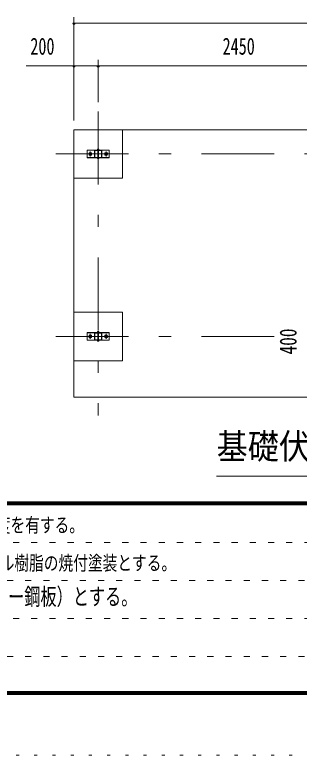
# Model space of a CAD drawing. Units: millimetres, scale not verified. Extents: x -22474 to 22484, y -10500 to 10500.
# Drawn here: x -3951 to -1609, y -10500 to -4411 of the extents above; entities that cross this region are included whole.
import ezdxf
from ezdxf.enums import TextEntityAlignment as Align

# ---------------------------------------------------------------- set-up
doc = ezdxf.new("R2010")
doc.units = ezdxf.units.MM
doc.header["$LTSCALE"] = 50
for name, pattern in [('USER1', [3, 1, -2]), ('USER3', [24, 12, -5, 2, -5]), ('USER5', [3, 0.5, -2.5])]:
    doc.linetypes.add(name, pattern=pattern)
doc.layers.add('0-1_0-F', color=7, linetype='Continuous')
for name, color, linetype, lineweight in [('0-2_1-0BOLD', 7, 'Continuous', 18), ('0-3_1-2CENTER', 3, 'USER3', 18), ('0-5_1-5DIM', 3, 'Continuous', 18), ('0-D_F-F', 5, 'Continuous', 18), ('0-E_F-E_J_ADD', 5, 'USER5', 18)]:
    doc.layers.add(name, color=color, linetype=linetype, lineweight=lineweight)
doc.styles.add('ＭＳ ゴシック', font='')
doc.styles.get('ＭＳ ゴシック').set_extended_font_data('MS Gothic')

msp = doc.modelspace()

# ---------------------------------------------------------------- linework, layer by layer
at = {"layer": '0-2_1-0BOLD'}
for p, q in [((-3064.07, -5755.33), (-3064.07, -5355.33)), ((-3354.07, -5525.13), (-3174.07, -5525.13)), ((-3294.07, -5580.73), (-3294.07, -5529.93)), ((-3291.77, -5529.93), (-3291.77, -5580.73)), ((-3238.67, -5525.33), (-3289.47, -5525.33)), ((-3289.47, -5527.63), (-3238.67, -5527.63)), ((-3270.17, -5522.83), (-3270.17, -5521.33)), ((-3267.07, -5513.43), (-3261.07, -5513.43)), ((-3267.07, -5583.03), (-3267.07, -5527.63)), ((-3266.95, -5521.33), (-3266.95, -5516.82)), ((-3265.57, -5521.33), (-3264.07, -5522.83)), ((-3262.57, -5522.83), (-3264.07, -5521.33)), ((-3261.18, -5516.82), (-3261.18, -5521.33)), ((-3261.07, -5527.63), (-3261.07, -5583.03)), ((-3236.37, -5529.93), (-3236.37, -5580.73)), ((-3234.07, -5580.73), (-3234.07, -5529.93)), ((-3174.07, -5585.53), (-3354.07, -5585.53)), ((-3238.67, -5583.03), (-3289.47, -5583.03)), ((-3289.47, -5585.33), (-3238.67, -5585.33)), ((-3266.95, -5589.43), (-3266.95, -5592.94)), ((-3261.18, -5592.94), (-3261.18, -5589.43)), ((-3064.07, -5755.33), (-3464.07, -5755.33)), ((-3354.07, -7025.13), (-3174.07, -7025.13)), ((-3294.07, -7029.93), (-3294.07, -7080.72)), ((-3291.77, -7080.72), (-3291.77, -7029.93)), ((-3238.67, -7025.33), (-3289.47, -7025.33)), ((-3289.47, -7027.62), (-3238.67, -7027.62)), ((-3267.07, -7013.42), (-3261.07, -7013.42)), ((-3267.07, -7083.03), (-3267.07, -7027.62)), ((-3266.95, -7016.82), (-3266.95, -7021.32)), ((-3265.57, -7021.32), (-3264.07, -7022.83)), ((-3262.57, -7022.83), (-3264.07, -7021.32)), ((-3261.18, -7021.32), (-3261.18, -7016.82)), ((-3261.07, -7027.62), (-3261.07, -7083.03)), ((-3236.37, -7029.93), (-3236.37, -7080.72)), ((-3234.07, -7080.72), (-3234.07, -7029.93)), ((-3354.07, -7085.52), (-3174.07, -7085.52)), ((-3238.67, -7083.03), (-3289.47, -7083.03)), ((-3289.47, -7085.32), (-3238.67, -7085.32)), ((-3266.95, -7092.93), (-3266.95, -7089.42)), ((-3261.18, -7089.42), (-3261.18, -7092.93))]:
    msp.add_line(p, q, dxfattribs=at)
for points in [[(-3464.07, -5355.33), (2185.93, -5355.33), (2185.93, -7555.32), (-3464.07, -7555.32)], [(-3174.07, -5522.83), (-3354.07, -5522.83), (-3354.07, -5587.83), (-3174.07, -5587.83)], [(-3324.16, -5546.83), (-3333.97, -5546.83), (-3338.88, -5555.33), (-3333.97, -5563.83), (-3324.16, -5563.83), (-3319.25, -5555.33)], [(-3194.16, -5546.83), (-3189.25, -5555.33), (-3194.16, -5563.83), (-3203.97, -5563.83), (-3208.88, -5555.33), (-3203.97, -5546.83)], [(-3354.07, -7087.82), (-3174.07, -7087.82), (-3174.07, -7022.83), (-3354.07, -7022.83)], [(-3324.16, -7063.83), (-3319.25, -7055.32), (-3324.16, -7046.82), (-3333.97, -7046.82), (-3338.88, -7055.32), (-3333.97, -7063.83)], [(-3194.16, -7063.83), (-3203.97, -7063.83), (-3208.88, -7055.32), (-3203.97, -7046.82), (-3194.16, -7046.82), (-3189.25, -7055.32)]]:
    msp.add_lwpolyline(points, close=True, dxfattribs=at)
for points in [[(-3270.17, -5521.33), (-3257.97, -5521.33), (-3257.97, -5522.83)], [(-3258.32, -5521.33), (-3258.32, -5516.82), (-3259.17, -5516.33), (-3268.97, -5516.33), (-3269.82, -5516.82), (-3269.82, -5521.33)], [(-3267.07, -5516.33), (-3267.07, -5513.43), (-3266.07, -5512.43), (-3262.07, -5512.43), (-3261.07, -5513.43), (-3261.07, -5516.33)], [(-3270.32, -5587.83), (-3270.32, -5589.43), (-3257.82, -5589.43), (-3257.82, -5587.83)], [(-3258.32, -5589.43), (-3258.32, -5592.94), (-3259.17, -5593.43), (-3268.97, -5593.43), (-3269.82, -5592.94), (-3269.82, -5589.43)], [(-3464.07, -6855.32), (-3064.07, -6855.32), (-3064.07, -7255.32), (-3464.07, -7255.32)], [(-3257.97, -7022.83), (-3257.97, -7021.32), (-3270.17, -7021.32), (-3270.17, -7022.83)], [(-3269.82, -7021.32), (-3269.82, -7016.82), (-3268.97, -7016.33), (-3259.17, -7016.33), (-3258.32, -7016.82), (-3258.32, -7021.32)], [(-3261.07, -7016.33), (-3261.07, -7013.42), (-3262.07, -7012.43), (-3266.07, -7012.43), (-3267.07, -7013.42), (-3267.07, -7016.33)], [(-3257.82, -7087.82), (-3257.82, -7089.42), (-3270.32, -7089.42), (-3270.32, -7087.82)], [(-3269.82, -7089.42), (-3269.82, -7092.93), (-3268.97, -7093.43), (-3259.17, -7093.43), (-3258.32, -7092.93), (-3258.32, -7089.42)]]:
    msp.add_lwpolyline(points, dxfattribs=at)
for centre, radius in [((-3329.07, -5555.33), 13.5), ((-3329.07, -5555.33), 8.25), ((-3329.07, -5555.33), 5), ((-3199.07, -5555.33), 13.5), ((-3199.07, -5555.33), 8.25), ((-3199.07, -5555.33), 5), ((-3329.07, -7055.32), 13.5), ((-3329.07, -7055.32), 8.25), ((-3329.07, -7055.32), 5), ((-3199.07, -7055.32), 13.5), ((-3199.07, -7055.32), 8.25), ((-3199.07, -7055.32), 5)]:
    msp.add_circle(centre, radius, dxfattribs=at)
for centre, radius, start, end in [((-3289.47, -5529.93), 4.6, 90, 180), ((-3289.47, -5529.93), 2.3, 90, 180), ((-3268.38, -5518.66), 2.33, 52.1575, 90), ((-3264.07, -5525.06), 8.74, 70.70392, 109.29608), ((-3259.75, -5518.66), 2.33, 90, 127.84248), ((-3238.67, -5529.93), 4.6, 0, 90), ((-3238.67, -5529.93), 2.3, 0, 90), ((-3289.47, -5580.73), 4.6, 180, 270), ((-3289.47, -5580.73), 2.3, 180, 270), ((-3268.38, -5591.09), 2.33, 270, 307.84248), ((-3264.07, -5584.69), 8.74, 250.7039, 289.29608), ((-3259.75, -5591.09), 2.33, 232.1575, 270), ((-3238.67, -5580.73), 2.3, 270, 0), ((-3238.67, -5580.73), 4.6, 270, 0), ((-3289.47, -7029.93), 4.6, 90, 180), ((-3289.47, -7029.93), 2.3, 90, 180), ((-3268.38, -7018.66), 2.33, 52.1575, 90), ((-3264.07, -7025.06), 8.74, 70.70392, 109.29608), ((-3259.75, -7018.66), 2.33, 90, 127.84248), ((-3238.67, -7029.93), 4.6, 0, 90), ((-3238.67, -7029.93), 2.3, 0, 90), ((-3289.47, -7080.72), 4.6, 180, 270), ((-3289.47, -7080.72), 2.3, 180, 270), ((-3268.38, -7091.09), 2.33, 270, 307.84248), ((-3264.07, -7084.69), 8.74, 250.7039, 289.29608), ((-3259.75, -7091.09), 2.33, 232.1575, 270), ((-3238.67, -7080.72), 2.3, 270, 0), ((-3238.67, -7080.72), 4.6, 270, 0)]:
    msp.add_arc(centre, radius, start, end, dxfattribs=at)
at = {"layer": '0-3_1-2CENTER'}
for p, q in [((-3264.07, -5205.33), (-3264.07, -7705.32)), ((-3329.07, -5534.33), (-3329.07, -5576.33)), ((-3199.07, -5576.33), (-3199.07, -5534.33)), ((-3614.07, -5555.33), (2335.93, -5555.33)), ((-3614.07, -7055.32), (-1789.07, -7055.32)), ((-3329.07, -7034.33), (-3329.07, -7076.32)), ((-3199.07, -7076.32), (-3199.07, -7034.33))]:
    msp.add_line(p, q, dxfattribs=at)
at = {"layer": '0-5_1-5DIM'}
for p, q in [((-3464.07, -4430.33), (-3464.07, -5280.33)), ((-3454.07, -4480.33), (-3474.07, -4480.33)), ((2185.93, -4480.33), (-3464.07, -4480.33)), ((-3264.07, -4780.33), (-3264.07, -5130.33)), ((2578.43, -4830.33), (-3856.57, -4830.33)), ((-3454.07, -4830.33), (-3474.07, -4830.33)), ((-3254.07, -4830.33), (-3274.07, -4830.33)), ((-2289.05, -8205.33), (1010.94, -8205.33))]:
    msp.add_line(p, q, dxfattribs=at)
for centre in [(-3464.07, -4480.33), (-3464.07, -4830.33), (-3264.07, -4830.33)]:
    msp.add_arc(centre, 10, 180, 0, dxfattribs=at)
at = {"layer": '0-D_F-F'}
for p, q in [((21959.37, -8415), (-6690.63, -8415)), ((-6690.63, -8417.5), (21959.37, -8417.5)), ((21959.37, -8420), (-6690.63, -8420)), ((-6690.63, -8422.5), (21959.37, -8422.5)), ((21959.37, -8425), (-6690.63, -8425)), ((-6690.63, -8427.5), (21959.37, -8427.5)), ((21959.37, -8430), (-6690.63, -8430)), ((-6690.63, -8432.5), (21959.37, -8432.5)), ((21959.37, -8435), (-6690.63, -8435)), ((-6690.63, -8437.5), (21959.37, -8437.5)), ((21959.37, -8440), (-6690.63, -8440))]:
    msp.add_line(p, q, dxfattribs=at)
at = {"layer": '0-D_F-F', "color": 6, "linetype": 'USER1'}
for p, q in [((11534.38, -8752), (-6715.63, -8752)), ((-6715.63, -9064), (11534.38, -9064)), ((11534.38, -9376), (-6715.63, -9376)), ((-6715.63, -9688), (9026.38, -9688))]:
    msp.add_line(p, q, dxfattribs=at)
at = {"layer": '0-D_F-F'}
for points in [[(21984.37, -10000), (-6715.63, -10000), (-6715.63, 10100), (21984.37, 10100)], [(21981.87, -9997.5), (-6713.13, -9997.5), (-6713.13, 10097.5), (21981.87, 10097.5)], [(21979.37, -9995), (21979.37, 10095), (-6710.63, 10095), (-6710.63, -9995)], [(21976.87, -9992.5), (-6708.13, -9992.5), (-6708.13, 10092.5), (21976.87, 10092.5)], [(21974.37, -9990), (21974.37, 10090), (-6705.63, 10090), (-6705.63, -9990)], [(21971.87, -9987.5), (-6703.13, -9987.5), (-6703.13, 10087.5), (21971.87, 10087.5)], [(21969.37, -9985), (21969.37, 10085), (-6700.63, 10085), (-6700.63, -9985)], [(21966.87, -9982.5), (-6698.13, -9982.5), (-6698.13, 10082.5), (21966.87, 10082.5)], [(21964.37, -9980), (-6695.63, -9980), (-6695.63, 10080), (21964.37, 10080)], [(21961.87, -9977.5), (-6693.13, -9977.5), (-6693.13, 10077.5), (21961.87, 10077.5)], [(21959.37, -9975), (21959.37, 10075), (-6690.63, 10075), (-6690.63, -9975)]]:
    msp.add_lwpolyline(points, close=True, dxfattribs=at)
at = {"layer": '0-E_F-E_J_ADD'}
msp.add_lwpolyline([(22484.37, -10500), (-7215.63, -10500), (-7215.63, 10500), (22484.37, 10500)], close=True, dxfattribs=at)

# ---------------------------------------------------------------- texts
at = {"layer": '0-1_0-F', "style": 'ＭＳ ゴシック'}
for s, height, width, p in [('（積雪量６０ｃｍ相当）の強度を有する。', 118.4, 0.75, (-5682.33, -8702)), ('\u3000の亜鉛めっき処理後、ポリエステル樹脂の焼付塗装とする。', 118.4, 0.75, (-6013.65, -9014)), ('３、屋根は、塗装溶融亜鉛めっき鋼板（カラー鋼板）とする。', 139.3, 0.7, (-6665.63, -9307))]:
    msp.add_text(s, height=height, dxfattribs=dict(at, width=width)).set_placement(p, align=Align.BOTTOM_LEFT)
at = {"layer": '0-5_1-5DIM', "color": 7, "style": 'ＭＳ ゴシック'}
for s, height, width, p in [('200', 139.3, 0.7, (-3822.98, -4780.33)), ('2450', 139.3, 0.7, (-2239.77, -4780.33)), ('基礎伏図\u3000Ｓ＝１／５０', 208.9, 0.9, (-2289.05, -8126.82))]:
    msp.add_text(s, height=height, dxfattribs=dict(at, width=width)).set_placement(p, align=Align.BOTTOM_LEFT)
at = {"layer": '0-5_1-5DIM', "color": 7, "style": 'ＭＳ ゴシック', "width": 0.75}
msp.add_text('400', height=139.3, rotation=90, dxfattribs=at).set_placement((-1589.07, -7204.06), align=Align.BOTTOM_LEFT)

doc.saveas('drawing.dxf')
